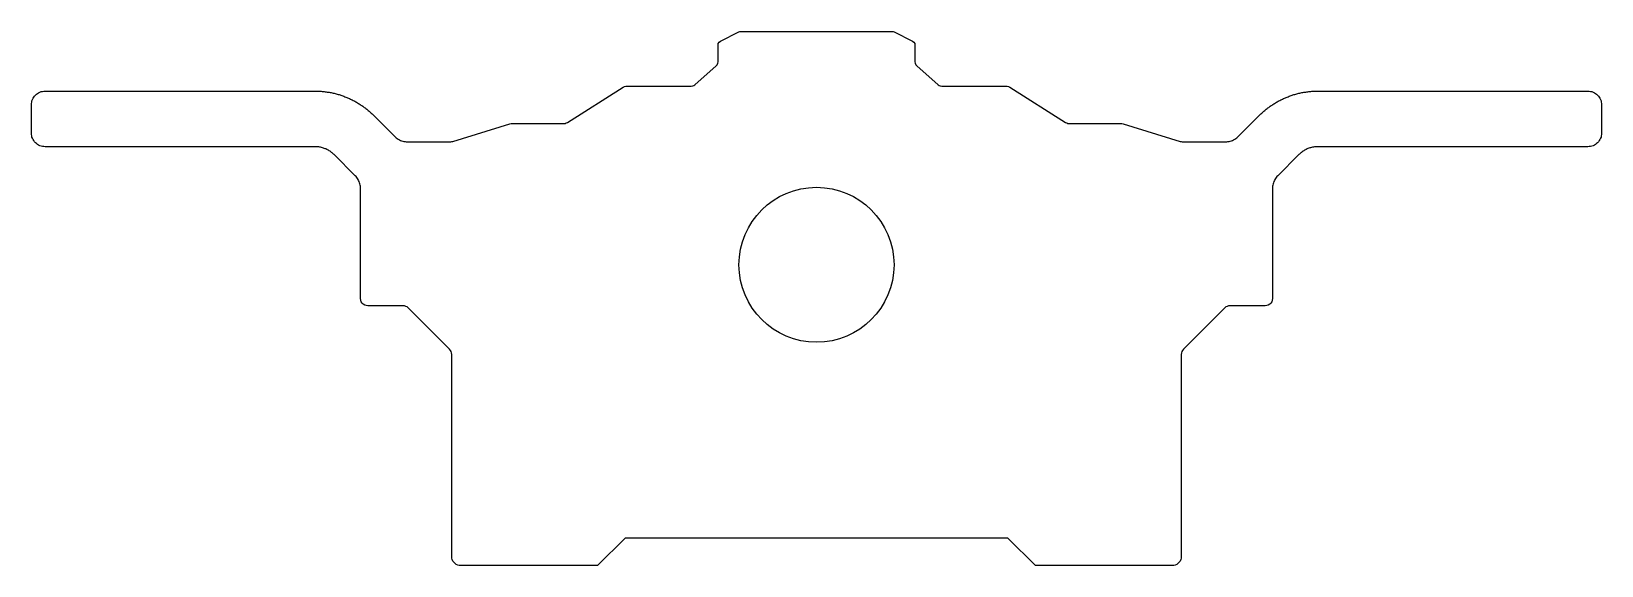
# Model space of a CAD drawing. Header units: millimetres. Extents: x -86 to 86, y -33 to 26.
import ezdxf

# ---------------------------------------------------------------- set-up
doc = ezdxf.new("R2010")
doc.units = ezdxf.units.MM
doc.layers.add('BOARD_OUTLINE', color=7, linetype='Continuous')

msp = doc.modelspace()

# ---------------------------------------------------------------- linework, layer by layer
at = {"layer": 'BOARD_OUTLINE'}
msp.add_lwpolyline([(-54.99, 12.95), (-84.6, 12.95), (-84.75, 12.96), (-84.89, 12.98), (-85.04, 13.01), (-85.17, 13.06), (-85.31, 13.13), (-85.43, 13.2), (-85.55, 13.29), (-85.66, 13.39), (-85.76, 13.5), (-85.85, 13.62), (-85.92, 13.74), (-85.99, 13.88), (-86.04, 14.01), (-86.07, 14.16), (-86.09, 14.3), (-86.1, 14.45), (-86.1, 17.55), (-86.09, 17.7), (-86.07, 17.84), (-86.04, 17.99), (-85.99, 18.12), (-85.92, 18.26), (-85.85, 18.38), (-85.76, 18.5), (-85.66, 18.61), (-85.55, 18.71), (-85.43, 18.8), (-85.31, 18.87), (-85.17, 18.94), (-85.04, 18.99), (-84.89, 19.02), (-84.75, 19.04), (-84.6, 19.05), (-54.99, 19.05), (-54.87, 19.05), (-54.76, 19.05), (-54.65, 19.04), (-54.54, 19.04), (-54.43, 19.03), (-54.32, 19.03), (-54.21, 19.02), (-54.1, 19.01), (-53.99, 18.99), (-53.88, 18.98), (-53.77, 18.97), (-53.66, 18.95), (-53.55, 18.94), (-53.44, 18.92), (-53.33, 18.9), (-53.22, 18.88), (-53.11, 18.85), (-53, 18.83), (-52.89, 18.81), (-52.79, 18.78), (-52.68, 18.75), (-52.57, 18.72), (-52.46, 18.69), (-52.36, 18.66), (-52.25, 18.63), (-52.15, 18.59), (-52.04, 18.56), (-51.94, 18.52), (-51.83, 18.48), (-51.73, 18.44), (-51.62, 18.4), (-51.52, 18.36), (-51.42, 18.32), (-51.32, 18.27), (-51.22, 18.23), (-51.12, 18.18), (-51.02, 18.13), (-50.92, 18.08), (-50.82, 18.03), (-50.72, 17.98), (-50.62, 17.93), (-50.52, 17.87), (-50.43, 17.82), (-50.33, 17.76), (-50.24, 17.7), (-50.14, 17.65), (-50.05, 17.59), (-49.96, 17.52), (-49.87, 17.46), (-49.77, 17.4), (-49.68, 17.33), (-49.59, 17.27), (-49.51, 17.2), (-49.42, 17.13), (-49.33, 17.07), (-49.24, 17), (-49.16, 16.92), (-49.07, 16.85), (-48.99, 16.78), (-48.91, 16.71), (-48.83, 16.63), (-48.74, 16.55), (-48.66, 16.48), (-48.59, 16.4), (-46.27, 14.09), (-46.18, 14), (-46.08, 13.91), (-45.97, 13.84), (-45.86, 13.77), (-45.74, 13.71), (-45.62, 13.65), (-45.5, 13.61), (-45.38, 13.57), (-45.25, 13.54), (-45.12, 13.52), (-44.99, 13.5), (-44.86, 13.5), (-40.12, 13.5), (-40, 13.51), (-39.88, 13.54), (-33.62, 15.46), (-33.5, 15.49), (-33.38, 15.5), (-27.73, 15.5), (-27.58, 15.51), (-27.44, 15.56), (-27.3, 15.62), (-21.2, 19.48), (-21.06, 19.54), (-20.92, 19.59), (-20.77, 19.6), (-13.73, 19.6), (-13.58, 19.62), (-13.45, 19.67), (-13.33, 19.75), (-11, 21.82), (-10.89, 21.95), (-10.82, 22.1), (-10.8, 22.27), (-10.8, 24.09), (-10.77, 24.27), (-10.67, 24.43), (-10.52, 24.54), (-8.51, 25.55), (-8.4, 25.59), (-8.28, 25.6), (8.28, 25.6), (8.4, 25.59), (8.51, 25.55), (10.52, 24.54), (10.67, 24.43), (10.77, 24.27), (10.8, 24.09), (10.8, 22.27), (10.82, 22.1), (10.89, 21.95), (11, 21.82), (13.33, 19.75), (13.45, 19.67), (13.58, 19.62), (13.73, 19.6), (20.77, 19.6), (20.92, 19.59), (21.06, 19.54), (21.2, 19.48), (27.3, 15.62), (27.44, 15.56), (27.58, 15.51), (27.73, 15.5), (33.38, 15.5), (33.5, 15.49), (33.62, 15.46), (39.88, 13.54), (40, 13.51), (40.12, 13.5), (44.86, 13.5), (44.99, 13.5), (45.12, 13.52), (45.25, 13.54), (45.38, 13.57), (45.5, 13.61), (45.62, 13.65), (45.74, 13.71), (45.86, 13.77), (45.97, 13.84), (46.08, 13.91), (46.18, 14), (46.27, 14.09), (48.59, 16.4), (48.66, 16.48), (48.74, 16.55), (48.83, 16.63), (48.91, 16.71), (48.99, 16.78), (49.07, 16.85), (49.16, 16.92), (49.24, 17), (49.33, 17.07), (49.42, 17.13), (49.51, 17.2), (49.59, 17.27), (49.68, 17.33), (49.77, 17.4), (49.87, 17.46), (49.96, 17.52), (50.05, 17.59), (50.14, 17.65), (50.24, 17.7), (50.33, 17.76), (50.43, 17.82), (50.52, 17.87), (50.62, 17.93), (50.72, 17.98), (50.82, 18.03), (50.92, 18.08), (51.02, 18.13), (51.12, 18.18), (51.22, 18.23), (51.32, 18.27), (51.42, 18.32), (51.52, 18.36), (51.62, 18.4), (51.73, 18.44), (51.83, 18.48), (51.94, 18.52), (52.04, 18.56), (52.15, 18.59), (52.25, 18.63), (52.36, 18.66), (52.46, 18.69), (52.57, 18.72), (52.68, 18.75), (52.79, 18.78), (52.89, 18.81), (53, 18.83), (53.11, 18.85), (53.22, 18.88), (53.33, 18.9), (53.44, 18.92), (53.55, 18.94), (53.66, 18.95), (53.77, 18.97), (53.88, 18.98), (53.99, 18.99), (54.1, 19.01), (54.21, 19.02), (54.32, 19.03), (54.43, 19.03), (54.54, 19.04), (54.65, 19.04), (54.76, 19.05), (54.87, 19.05), (54.99, 19.05), (84.6, 19.05), (84.75, 19.04), (84.89, 19.02), (85.04, 18.99), (85.17, 18.94), (85.31, 18.87), (85.43, 18.8), (85.55, 18.71), (85.66, 18.61), (85.76, 18.5), (85.85, 18.38), (85.92, 18.26), (85.99, 18.12), (86.04, 17.99), (86.07, 17.84), (86.09, 17.7), (86.1, 17.55), (86.1, 14.45), (86.09, 14.3), (86.07, 14.16), (86.04, 14.01), (85.99, 13.88), (85.92, 13.74), (85.85, 13.62), (85.76, 13.5), (85.66, 13.39), (85.55, 13.29), (85.43, 13.2), (85.31, 13.13), (85.17, 13.06), (85.04, 13.01), (84.89, 12.98), (84.75, 12.96), (84.6, 12.95), (54.99, 12.95), (54.93, 12.95), (54.85, 12.95), (54.78, 12.94), (54.71, 12.94), (54.6, 12.92), (54.49, 12.91), (54.4, 12.89), (54.29, 12.87), (54.19, 12.84), (54.11, 12.82), (54, 12.78), (53.9, 12.74), (53.81, 12.71), (53.71, 12.66), (53.62, 12.61), (53.52, 12.56), (53.43, 12.5), (53.36, 12.46), (53.27, 12.4), (53.18, 12.33), (53.1, 12.27), (53.04, 12.22), (52.97, 12.15), (52.9, 12.09), (50.59, 9.77), (50.5, 9.68), (50.41, 9.58), (50.34, 9.47), (50.27, 9.36), (50.21, 9.24), (50.15, 9.12), (50.11, 9), (50.07, 8.88), (50.04, 8.75), (50.02, 8.62), (50, 8.49), (50, 8.36), (50, -3.7), (49.98, -3.88), (49.92, -4.05), (49.82, -4.2), (49.7, -4.32), (49.55, -4.42), (49.38, -4.48), (49.2, -4.5), (45.33, -4.5), (45.17, -4.52), (45.03, -4.56), (44.89, -4.63), (44.77, -4.73), (40.23, -9.27), (40.14, -9.39), (40.06, -9.52), (40.02, -9.67), (40, -9.83), (40, -32), (39.98, -32.17), (39.94, -32.34), (39.87, -32.5), (39.77, -32.64), (39.64, -32.77), (39.5, -32.87), (39.34, -32.94), (39.17, -32.98), (39, -33), (24, -33), (21, -30), (-21, -30), (-24, -33), (-39, -33), (-39.17, -32.98), (-39.34, -32.94), (-39.5, -32.87), (-39.64, -32.77), (-39.77, -32.64), (-39.87, -32.5), (-39.94, -32.34), (-39.98, -32.17), (-40, -32), (-40, -9.83), (-40.02, -9.67), (-40.06, -9.52), (-40.14, -9.39), (-40.23, -9.27), (-44.77, -4.73), (-44.89, -4.63), (-45.03, -4.56), (-45.17, -4.52), (-45.33, -4.5), (-49.2, -4.5), (-49.38, -4.48), (-49.55, -4.42), (-49.7, -4.32), (-49.82, -4.2), (-49.92, -4.05), (-49.98, -3.88), (-50, -3.7), (-50, 8.36), (-50, 8.49), (-50.02, 8.62), (-50.04, 8.75), (-50.07, 8.88), (-50.11, 9), (-50.15, 9.12), (-50.21, 9.24), (-50.27, 9.36), (-50.34, 9.47), (-50.41, 9.58), (-50.5, 9.68), (-50.59, 9.77), (-52.9, 12.09), (-52.97, 12.15), (-53.04, 12.22), (-53.1, 12.27), (-53.18, 12.33), (-53.25, 12.38), (-53.34, 12.45), (-53.43, 12.5), (-53.52, 12.56), (-53.61, 12.61), (-53.7, 12.66), (-53.8, 12.7), (-53.88, 12.73), (-53.98, 12.77), (-54.07, 12.8), (-54.18, 12.84), (-54.28, 12.86), (-54.39, 12.89), (-54.47, 12.9), (-54.58, 12.92), (-54.67, 12.93), (-54.74, 12.94), (-54.83, 12.95), (-54.9, 12.95)], close=True, dxfattribs=at)
msp.add_circle((0, 0), 8.5, dxfattribs=at)

doc.saveas('drawing.dxf')
